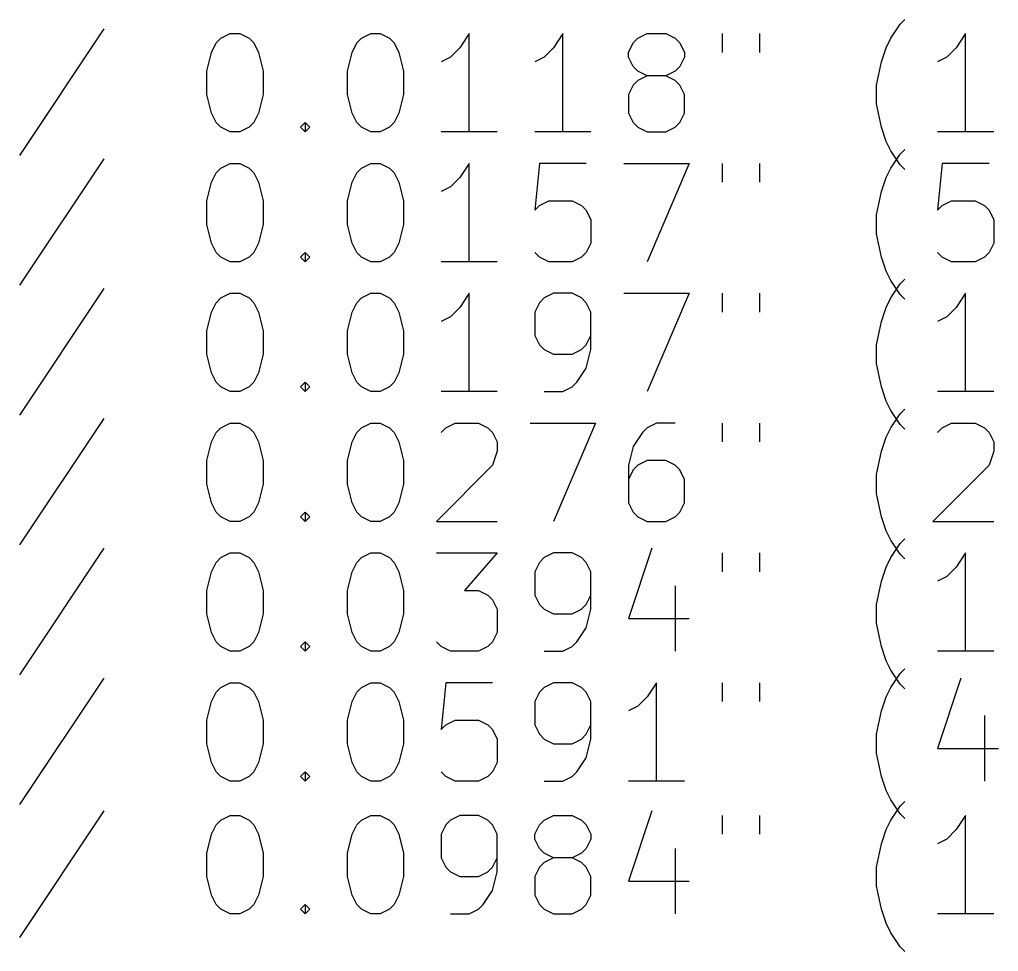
# Model space of a CAD drawing. Extents: x 108 to 189, y -150 to -79.
# Drawn here: x 127.73 to 147.63, y -150 to -131.05 of the extents above; entities that cross this region are included whole.
import ezdxf

# ---------------------------------------------------------------- set-up
doc = ezdxf.new("R2010")
doc.units = 0
doc.layers.add('BLACK', color=7, linetype='CONTINUOUS')

msp = doc.modelspace()

# ---------------------------------------------------------------- linework, layer by layer
at = {"layer": 'BLACK', "linetype": 'CONTINUOUS'}
for p, q in [((145.439914, -131.435076), (145.63039, -131.149361)), ((145.63039, -131.149361), (145.725629, -131.054123)), ((129.439912, -131.2446), (127.725627, -133.816028)), ((131.820865, -131.435076), (132.011341, -131.339838)), ((132.011341, -131.339838), (132.201818, -131.339838)), ((132.201818, -131.339838), (132.392294, -131.435076)), ((134.678008, -131.435076), (134.868484, -131.339838)), ((134.868484, -131.339838), (135.058961, -131.339838)), ((135.058961, -131.339838), (135.249437, -131.435076)), ((136.868484, -131.339838), (136.678008, -131.625552)), ((136.868484, -133.339838), (136.868484, -131.339838)), ((138.773246, -131.339838), (138.58277, -131.625552)), ((138.773246, -133.339838), (138.773246, -131.339838)), ((140.297056, -131.435076), (140.487532, -131.339838)), ((140.487532, -131.339838), (140.868485, -131.339838)), ((140.868485, -131.339838), (141.058961, -131.435076)), ((142.011342, -131.339838), (142.011342, -131.72079)), ((142.773247, -131.339838), (142.773247, -131.72079)), ((146.963723, -131.339838), (146.773247, -131.625552)), ((146.963723, -133.339838), (146.963723, -131.339838)), ((131.630389, -131.72079), (131.725627, -131.530314)), ((131.725627, -131.530314), (131.820865, -131.435076)), ((132.392294, -131.435076), (132.487532, -131.530314)), ((132.487532, -131.530314), (132.58277, -131.72079)), ((134.487532, -131.72079), (134.58277, -131.530314)), ((134.58277, -131.530314), (134.678008, -131.435076)), ((135.249437, -131.435076), (135.344675, -131.530314)), ((135.344675, -131.530314), (135.439913, -131.72079)), ((140.10658, -131.72079), (140.201818, -131.530314)), ((140.201818, -131.530314), (140.297056, -131.435076)), ((141.058961, -131.435076), (141.154199, -131.530314)), ((141.154199, -131.530314), (141.249437, -131.72079)), ((145.344676, -131.625552), (145.439914, -131.435076)), ((131.535151, -132.101742), (131.630389, -131.72079)), ((132.58277, -131.72079), (132.678008, -132.101742)), ((134.392294, -132.101742), (134.487532, -131.72079)), ((135.439913, -131.72079), (135.535151, -132.101742)), ((136.678008, -131.625552), (136.487532, -131.816028)), ((138.58277, -131.625552), (138.392294, -131.816028)), ((140.10658, -131.816028), (140.10658, -131.72079)), ((141.249437, -131.72079), (141.249437, -131.816028)), ((145.249438, -131.911266), (145.344676, -131.625552)), ((146.773247, -131.625552), (146.582771, -131.816028)), ((136.487532, -131.816028), (136.297056, -131.911266)), ((138.392294, -131.816028), (138.201818, -131.911266)), ((140.201818, -132.006504), (140.10658, -131.816028)), ((141.249437, -131.816028), (141.154199, -132.006504)), ((145.1542, -132.387457), (145.249438, -131.911266)), ((146.582771, -131.816028), (146.392295, -131.911266)), ((131.535151, -132.577933), (131.535151, -132.101742)), ((132.678008, -132.101742), (132.678008, -132.577933)), ((134.392294, -132.577933), (134.392294, -132.101742)), ((135.535151, -132.101742), (135.535151, -132.577933)), ((140.297056, -132.101742), (140.201818, -132.006504)), ((140.487532, -132.19698), (140.297056, -132.101742)), ((141.058961, -132.101742), (140.868485, -132.19698)), ((141.154199, -132.006504), (141.058961, -132.101742)), ((140.297056, -132.292219), (140.201818, -132.387457)), ((140.487532, -132.19698), (140.297056, -132.292219)), ((140.868485, -132.19698), (140.487532, -132.19698)), ((141.058961, -132.292219), (140.868485, -132.19698)), ((141.154199, -132.387457), (141.058961, -132.292219)), ((140.201818, -132.387457), (140.10658, -132.577933)), ((141.249437, -132.577933), (141.154199, -132.387457)), ((145.1542, -132.768409), (145.1542, -132.387457)), ((131.630389, -132.958885), (131.535151, -132.577933)), ((132.678008, -132.577933), (132.58277, -132.958885)), ((134.487532, -132.958885), (134.392294, -132.577933)), ((135.535151, -132.577933), (135.439913, -132.958885)), ((140.10658, -132.577933), (140.10658, -132.958885)), ((141.249437, -132.958885), (141.249437, -132.577933)), ((131.725627, -133.149361), (131.630389, -132.958885)), ((132.58277, -132.958885), (132.487532, -133.149361)), ((134.58277, -133.149361), (134.487532, -132.958885)), ((135.439913, -132.958885), (135.344675, -133.149361)), ((140.10658, -132.958885), (140.201818, -133.149361)), ((141.154199, -133.149361), (141.249437, -132.958885)), ((145.249438, -133.2446), (145.1542, -132.768409)), ((131.820865, -133.2446), (131.725627, -133.149361)), ((132.487532, -133.149361), (132.392294, -133.2446)), ((133.439913, -133.2446), (133.535151, -133.149361)), ((133.535151, -133.149361), (133.630389, -133.2446)), ((133.535151, -133.149361), (133.535151, -133.339838)), ((134.678008, -133.2446), (134.58277, -133.149361)), ((135.344675, -133.149361), (135.249437, -133.2446)), ((140.201818, -133.149361), (140.297056, -133.2446)), ((141.058961, -133.2446), (141.154199, -133.149361)), ((132.011341, -133.339838), (131.820865, -133.2446)), ((132.201818, -133.339838), (132.011341, -133.339838)), ((132.392294, -133.2446), (132.201818, -133.339838)), ((133.535151, -133.339838), (133.439913, -133.2446)), ((133.630389, -133.2446), (133.535151, -133.339838)), ((134.868484, -133.339838), (134.678008, -133.2446)), ((135.058961, -133.339838), (134.868484, -133.339838)), ((135.249437, -133.2446), (135.058961, -133.339838)), ((137.439913, -133.339838), (136.297056, -133.339838)), ((139.344675, -133.339838), (138.201818, -133.339838)), ((140.297056, -133.2446), (140.487532, -133.339838)), ((140.487532, -133.339838), (140.868485, -133.339838)), ((140.868485, -133.339838), (141.058961, -133.2446)), ((145.344676, -133.530314), (145.249438, -133.2446)), ((147.535152, -133.339838), (146.392295, -133.339838)), ((145.439914, -133.72079), (145.344676, -133.530314)), ((145.63039, -134.006504), (145.439914, -133.72079)), ((145.63039, -133.789361), (145.725629, -133.694123)), ((129.439912, -133.8846), (127.725627, -136.456028)), ((145.439914, -134.075076), (145.63039, -133.789361)), ((131.725627, -134.170314), (131.820865, -134.075076)), ((131.820865, -134.075076), (132.011341, -133.979838)), ((132.011341, -133.979838), (132.201818, -133.979838)), ((132.201818, -133.979838), (132.392294, -134.075076)), ((132.392294, -134.075076), (132.487532, -134.170314)), ((134.58277, -134.170314), (134.678008, -134.075076)), ((134.678008, -134.075076), (134.868484, -133.979838)), ((134.868484, -133.979838), (135.058961, -133.979838)), ((135.058961, -133.979838), (135.249437, -134.075076)), ((135.249437, -134.075076), (135.344675, -134.170314)), ((136.868484, -133.979838), (136.678008, -134.265552)), ((136.868484, -135.979838), (136.868484, -133.979838)), ((138.297056, -133.979838), (138.201818, -134.932219)), ((139.249437, -133.979838), (138.297056, -133.979838)), ((140.011342, -133.979838), (141.344675, -133.979838)), ((141.344675, -133.979838), (140.487532, -135.979838)), ((142.011342, -133.979838), (142.011342, -134.36079)), ((142.773247, -133.979838), (142.773247, -134.36079)), ((145.344676, -134.265552), (145.439914, -134.075076)), ((145.725629, -134.101742), (145.63039, -134.006504)), ((146.487533, -133.979838), (146.392295, -134.932219)), ((147.439914, -133.979838), (146.487533, -133.979838)), ((131.630389, -134.36079), (131.725627, -134.170314)), ((132.487532, -134.170314), (132.58277, -134.36079)), ((134.487532, -134.36079), (134.58277, -134.170314)), ((135.344675, -134.170314), (135.439913, -134.36079)), ((136.678008, -134.265552), (136.487532, -134.456028)), ((145.249438, -134.551266), (145.344676, -134.265552)), ((131.535151, -134.741742), (131.630389, -134.36079)), ((132.58277, -134.36079), (132.678008, -134.741742)), ((134.392294, -134.741742), (134.487532, -134.36079)), ((135.439913, -134.36079), (135.535151, -134.741742)), ((136.487532, -134.456028), (136.297056, -134.551266)), ((145.1542, -135.027457), (145.249438, -134.551266)), ((131.535151, -135.217933), (131.535151, -134.741742)), ((132.678008, -134.741742), (132.678008, -135.217933)), ((134.392294, -135.217933), (134.392294, -134.741742)), ((135.535151, -134.741742), (135.535151, -135.217933)), ((138.297056, -134.83698), (138.487532, -134.741742)), ((138.487532, -134.741742), (138.963723, -134.741742)), ((138.963723, -134.741742), (139.154199, -134.83698)), ((146.487533, -134.83698), (146.678009, -134.741742)), ((146.678009, -134.741742), (147.1542, -134.741742)), ((147.1542, -134.741742), (147.344676, -134.83698)), ((138.201818, -134.932219), (138.297056, -134.83698)), ((139.154199, -134.83698), (139.249437, -134.932219)), ((139.249437, -134.932219), (139.344675, -135.122695)), ((146.392295, -134.932219), (146.487533, -134.83698)), ((147.344676, -134.83698), (147.439914, -134.932219)), ((147.439914, -134.932219), (147.535152, -135.122695)), ((139.344675, -135.122695), (139.344675, -135.598885)), ((145.1542, -135.408409), (145.1542, -135.027457)), ((147.535152, -135.122695), (147.535152, -135.598885)), ((131.630389, -135.598885), (131.535151, -135.217933)), ((132.678008, -135.217933), (132.58277, -135.598885)), ((134.487532, -135.598885), (134.392294, -135.217933)), ((135.535151, -135.217933), (135.439913, -135.598885)), ((145.249438, -135.8846), (145.1542, -135.408409)), ((131.725627, -135.789361), (131.630389, -135.598885)), ((132.58277, -135.598885), (132.487532, -135.789361)), ((134.58277, -135.789361), (134.487532, -135.598885)), ((135.439913, -135.598885), (135.344675, -135.789361)), ((139.344675, -135.598885), (139.249437, -135.789361)), ((147.535152, -135.598885), (147.439914, -135.789361)), ((131.820865, -135.8846), (131.725627, -135.789361)), ((132.011341, -135.979838), (131.820865, -135.8846)), ((132.392294, -135.8846), (132.201818, -135.979838)), ((132.487532, -135.789361), (132.392294, -135.8846)), ((133.439913, -135.8846), (133.535151, -135.789361)), ((133.535151, -135.979838), (133.439913, -135.8846)), ((133.535151, -135.789361), (133.630389, -135.8846)), ((133.535151, -135.789361), (133.535151, -135.979838)), ((133.630389, -135.8846), (133.535151, -135.979838)), ((134.678008, -135.8846), (134.58277, -135.789361)), ((134.868484, -135.979838), (134.678008, -135.8846)), ((135.249437, -135.8846), (135.058961, -135.979838)), ((135.344675, -135.789361), (135.249437, -135.8846)), ((138.297056, -135.8846), (138.201818, -135.789361)), ((138.487532, -135.979838), (138.297056, -135.8846)), ((139.154199, -135.8846), (138.963723, -135.979838)), ((139.249437, -135.789361), (139.154199, -135.8846)), ((145.344676, -136.170314), (145.249438, -135.8846)), ((146.487533, -135.8846), (146.392295, -135.789361)), ((146.678009, -135.979838), (146.487533, -135.8846)), ((147.344676, -135.8846), (147.1542, -135.979838)), ((147.439914, -135.789361), (147.344676, -135.8846)), ((132.201818, -135.979838), (132.011341, -135.979838)), ((135.058961, -135.979838), (134.868484, -135.979838)), ((137.439913, -135.979838), (136.297056, -135.979838)), ((138.963723, -135.979838), (138.487532, -135.979838)), ((147.1542, -135.979838), (146.678009, -135.979838)), ((145.439914, -136.36079), (145.344676, -136.170314)), ((145.63039, -136.429361), (145.725629, -136.334123)), ((129.439912, -136.5246), (127.725627, -139.096028)), ((145.63039, -136.646504), (145.439914, -136.36079)), ((145.439914, -136.715076), (145.63039, -136.429361)), ((131.725627, -136.810314), (131.820865, -136.715076)), ((131.820865, -136.715076), (132.011341, -136.619838)), ((132.011341, -136.619838), (132.201818, -136.619838)), ((132.201818, -136.619838), (132.392294, -136.715076)), ((132.392294, -136.715076), (132.487532, -136.810314)), ((134.58277, -136.810314), (134.678008, -136.715076)), ((134.678008, -136.715076), (134.868484, -136.619838)), ((134.868484, -136.619838), (135.058961, -136.619838)), ((135.058961, -136.619838), (135.249437, -136.715076)), ((135.249437, -136.715076), (135.344675, -136.810314)), ((136.868484, -136.619838), (136.678008, -136.905552)), ((136.868484, -138.619838), (136.868484, -136.619838)), ((138.392294, -136.715076), (138.297056, -136.810314)), ((138.58277, -136.619838), (138.392294, -136.715076)), ((138.963723, -136.619838), (138.58277, -136.619838)), ((139.154199, -136.715076), (138.963723, -136.619838)), ((139.249437, -136.810314), (139.154199, -136.715076)), ((140.011342, -136.619838), (141.344675, -136.619838)), ((141.344675, -136.619838), (140.487532, -138.619838)), ((142.011342, -136.619838), (142.011342, -137.00079)), ((142.773247, -136.619838), (142.773247, -137.00079)), ((145.344676, -136.905552), (145.439914, -136.715076)), ((145.725629, -136.741742), (145.63039, -136.646504)), ((146.963723, -136.619838), (146.773247, -136.905552)), ((146.963723, -138.619838), (146.963723, -136.619838)), ((131.630389, -137.00079), (131.725627, -136.810314)), ((132.487532, -136.810314), (132.58277, -137.00079)), ((134.487532, -137.00079), (134.58277, -136.810314)), ((135.344675, -136.810314), (135.439913, -137.00079)), ((136.678008, -136.905552), (136.487532, -137.096028)), ((138.297056, -136.810314), (138.201818, -137.00079)), ((139.344675, -137.00079), (139.249437, -136.810314)), ((145.249438, -137.191266), (145.344676, -136.905552)), ((146.773247, -136.905552), (146.582771, -137.096028)), ((131.535151, -137.381742), (131.630389, -137.00079)), ((132.58277, -137.00079), (132.678008, -137.381742)), ((134.392294, -137.381742), (134.487532, -137.00079)), ((135.439913, -137.00079), (135.535151, -137.381742)), ((136.487532, -137.096028), (136.297056, -137.191266)), ((138.201818, -137.00079), (138.201818, -137.47698)), ((139.344675, -137.762695), (139.344675, -137.00079)), ((146.582771, -137.096028), (146.392295, -137.191266)), ((145.1542, -137.667457), (145.249438, -137.191266)), ((131.535151, -137.857933), (131.535151, -137.381742)), ((132.678008, -137.381742), (132.678008, -137.857933)), ((134.392294, -137.857933), (134.392294, -137.381742)), ((135.535151, -137.381742), (135.535151, -137.857933)), ((138.201818, -137.47698), (138.297056, -137.667457)), ((139.249437, -137.667457), (139.344675, -137.47698)), ((138.297056, -137.667457), (138.392294, -137.762695)), ((139.154199, -137.762695), (139.249437, -137.667457)), ((145.1542, -138.048409), (145.1542, -137.667457)), ((131.630389, -138.238885), (131.535151, -137.857933)), ((132.678008, -137.857933), (132.58277, -138.238885)), ((134.487532, -138.238885), (134.392294, -137.857933)), ((135.535151, -137.857933), (135.439913, -138.238885)), ((138.392294, -137.762695), (138.58277, -137.857933)), ((138.58277, -137.857933), (138.963723, -137.857933)), ((138.963723, -137.857933), (139.154199, -137.762695)), ((139.249437, -138.143647), (139.344675, -137.762695)), ((145.249438, -138.5246), (145.1542, -138.048409)), ((131.725627, -138.429361), (131.630389, -138.238885)), ((132.58277, -138.238885), (132.487532, -138.429361)), ((134.58277, -138.429361), (134.487532, -138.238885)), ((135.439913, -138.238885), (135.344675, -138.429361)), ((139.058961, -138.429361), (139.249437, -138.143647)), ((131.820865, -138.5246), (131.725627, -138.429361)), ((132.011341, -138.619838), (131.820865, -138.5246)), ((132.392294, -138.5246), (132.201818, -138.619838)), ((132.487532, -138.429361), (132.392294, -138.5246)), ((133.439913, -138.5246), (133.535151, -138.429361)), ((133.535151, -138.619838), (133.439913, -138.5246)), ((133.535151, -138.429361), (133.630389, -138.5246)), ((133.535151, -138.429361), (133.535151, -138.619838)), ((133.630389, -138.5246), (133.535151, -138.619838)), ((134.678008, -138.5246), (134.58277, -138.429361)), ((134.868484, -138.619838), (134.678008, -138.5246)), ((135.249437, -138.5246), (135.058961, -138.619838)), ((135.344675, -138.429361), (135.249437, -138.5246)), ((138.773246, -138.619838), (138.963723, -138.5246)), ((138.963723, -138.5246), (139.058961, -138.429361)), ((145.344676, -138.810314), (145.249438, -138.5246)), ((132.201818, -138.619838), (132.011341, -138.619838)), ((135.058961, -138.619838), (134.868484, -138.619838)), ((137.439913, -138.619838), (136.297056, -138.619838)), ((138.392294, -138.619838), (138.773246, -138.619838)), ((147.535152, -138.619838), (146.392295, -138.619838)), ((145.439914, -139.00079), (145.344676, -138.810314)), ((145.63039, -139.286504), (145.439914, -139.00079)), ((145.439914, -139.355076), (145.63039, -139.069361)), ((145.63039, -139.069361), (145.725629, -138.974123)), ((129.439912, -139.1646), (127.725627, -141.736028)), ((131.820865, -139.355076), (132.011341, -139.259838)), ((132.011341, -139.259838), (132.201818, -139.259838)), ((132.201818, -139.259838), (132.392294, -139.355076)), ((134.678008, -139.355076), (134.868484, -139.259838)), ((134.868484, -139.259838), (135.058961, -139.259838)), ((135.058961, -139.259838), (135.249437, -139.355076)), ((136.392294, -139.355076), (136.58277, -139.259838)), ((136.58277, -139.259838), (137.058961, -139.259838)), ((137.058961, -139.259838), (137.249437, -139.355076)), ((138.10658, -139.259838), (139.439913, -139.259838)), ((139.439913, -139.259838), (138.58277, -141.259838)), ((140.678008, -139.259838), (140.487532, -139.355076)), ((141.058961, -139.259838), (140.678008, -139.259838)), ((142.011342, -139.259838), (142.011342, -139.64079)), ((142.773247, -139.259838), (142.773247, -139.64079)), ((145.725629, -139.381742), (145.63039, -139.286504)), ((146.487533, -139.355076), (146.678009, -139.259838)), ((146.678009, -139.259838), (147.1542, -139.259838)), ((147.1542, -139.259838), (147.344676, -139.355076)), ((131.630389, -139.64079), (131.725627, -139.450314)), ((131.725627, -139.450314), (131.820865, -139.355076)), ((132.392294, -139.355076), (132.487532, -139.450314)), ((132.487532, -139.450314), (132.58277, -139.64079)), ((134.487532, -139.64079), (134.58277, -139.450314)), ((134.58277, -139.450314), (134.678008, -139.355076)), ((135.249437, -139.355076), (135.344675, -139.450314)), ((135.344675, -139.450314), (135.439913, -139.64079)), ((136.297056, -139.450314), (136.392294, -139.355076)), ((137.249437, -139.355076), (137.344675, -139.450314)), ((137.344675, -139.450314), (137.439913, -139.64079)), ((140.392294, -139.450314), (140.201818, -139.736028)), ((140.487532, -139.355076), (140.392294, -139.450314)), ((145.344676, -139.545552), (145.439914, -139.355076)), ((146.392295, -139.450314), (146.487533, -139.355076)), ((147.344676, -139.355076), (147.439914, -139.450314)), ((147.439914, -139.450314), (147.535152, -139.64079)), ((131.535151, -140.021742), (131.630389, -139.64079)), ((132.58277, -139.64079), (132.678008, -140.021742)), ((134.392294, -140.021742), (134.487532, -139.64079)), ((135.439913, -139.64079), (135.535151, -140.021742)), ((137.439913, -139.64079), (137.439913, -139.831266)), ((145.249438, -139.831266), (145.344676, -139.545552)), ((147.535152, -139.64079), (147.535152, -139.831266)), ((137.439913, -139.831266), (137.344675, -140.11698)), ((140.201818, -139.736028), (140.10658, -140.11698)), ((145.1542, -140.307457), (145.249438, -139.831266)), ((147.535152, -139.831266), (147.439914, -140.11698)), ((131.535151, -140.497933), (131.535151, -140.021742)), ((132.678008, -140.021742), (132.678008, -140.497933)), ((134.392294, -140.497933), (134.392294, -140.021742)), ((135.535151, -140.021742), (135.535151, -140.497933)), ((137.344675, -140.11698), (136.201818, -141.259838)), ((140.10658, -140.11698), (140.10658, -140.878885)), ((140.297056, -140.11698), (140.201818, -140.212219)), ((140.487532, -140.021742), (140.297056, -140.11698)), ((140.868485, -140.021742), (140.487532, -140.021742)), ((141.058961, -140.11698), (140.868485, -140.021742)), ((141.154199, -140.212219), (141.058961, -140.11698)), ((147.439914, -140.11698), (146.297057, -141.259838)), ((140.201818, -140.212219), (140.10658, -140.402695)), ((141.249437, -140.402695), (141.154199, -140.212219)), ((145.1542, -140.688409), (145.1542, -140.307457)), ((131.630389, -140.878885), (131.535151, -140.497933)), ((132.678008, -140.497933), (132.58277, -140.878885)), ((134.487532, -140.878885), (134.392294, -140.497933)), ((135.535151, -140.497933), (135.439913, -140.878885)), ((141.249437, -140.878885), (141.249437, -140.402695)), ((145.249438, -141.1646), (145.1542, -140.688409)), ((131.725627, -141.069361), (131.630389, -140.878885)), ((132.58277, -140.878885), (132.487532, -141.069361)), ((134.58277, -141.069361), (134.487532, -140.878885)), ((135.439913, -140.878885), (135.344675, -141.069361)), ((140.10658, -140.878885), (140.201818, -141.069361)), ((141.154199, -141.069361), (141.249437, -140.878885)), ((131.820865, -141.1646), (131.725627, -141.069361)), ((132.487532, -141.069361), (132.392294, -141.1646)), ((133.439913, -141.1646), (133.535151, -141.069361)), ((133.535151, -141.069361), (133.630389, -141.1646)), ((133.535151, -141.069361), (133.535151, -141.259838)), ((134.678008, -141.1646), (134.58277, -141.069361)), ((135.344675, -141.069361), (135.249437, -141.1646)), ((140.201818, -141.069361), (140.297056, -141.1646)), ((141.058961, -141.1646), (141.154199, -141.069361)), ((132.011341, -141.259838), (131.820865, -141.1646)), ((132.201818, -141.259838), (132.011341, -141.259838)), ((132.392294, -141.1646), (132.201818, -141.259838)), ((133.535151, -141.259838), (133.439913, -141.1646)), ((133.630389, -141.1646), (133.535151, -141.259838)), ((134.868484, -141.259838), (134.678008, -141.1646)), ((135.058961, -141.259838), (134.868484, -141.259838)), ((135.249437, -141.1646), (135.058961, -141.259838)), ((136.201818, -141.259838), (137.439913, -141.259838)), ((140.297056, -141.1646), (140.487532, -141.259838)), ((140.487532, -141.259838), (140.868485, -141.259838)), ((140.868485, -141.259838), (141.058961, -141.1646)), ((145.344676, -141.450314), (145.249438, -141.1646)), ((146.297057, -141.259838), (147.535152, -141.259838)), ((145.439914, -141.64079), (145.344676, -141.450314)), ((145.63039, -141.926504), (145.439914, -141.64079)), ((145.439914, -141.995076), (145.63039, -141.709361)), ((145.63039, -141.709361), (145.725629, -141.614123)), ((129.439912, -141.8046), (127.725627, -144.376028)), ((131.820865, -141.995076), (132.011341, -141.899838)), ((132.011341, -141.899838), (132.201818, -141.899838)), ((132.201818, -141.899838), (132.392294, -141.995076)), ((134.678008, -141.995076), (134.868484, -141.899838)), ((134.868484, -141.899838), (135.058961, -141.899838)), ((135.058961, -141.899838), (135.249437, -141.995076)), ((136.201818, -141.899838), (137.439913, -141.899838)), ((137.439913, -141.899838), (136.773246, -142.661742)), ((138.58277, -141.899838), (138.392294, -141.995076)), ((138.963723, -141.899838), (138.58277, -141.899838)), ((139.154199, -141.995076), (138.963723, -141.899838)), ((140.58277, -141.8046), (140.10658, -143.233171)), ((142.011342, -141.899838), (142.011342, -142.28079)), ((142.773247, -141.899838), (142.773247, -142.28079)), ((146.963723, -141.899838), (146.773247, -142.185552)), ((146.963723, -143.899838), (146.963723, -141.899838)), ((131.630389, -142.28079), (131.725627, -142.090314)), ((131.725627, -142.090314), (131.820865, -141.995076)), ((132.392294, -141.995076), (132.487532, -142.090314)), ((132.487532, -142.090314), (132.58277, -142.28079)), ((134.487532, -142.28079), (134.58277, -142.090314)), ((134.58277, -142.090314), (134.678008, -141.995076)), ((135.249437, -141.995076), (135.344675, -142.090314)), ((135.344675, -142.090314), (135.439913, -142.28079)), ((138.297056, -142.090314), (138.201818, -142.28079)), ((138.392294, -141.995076), (138.297056, -142.090314)), ((139.249437, -142.090314), (139.154199, -141.995076)), ((139.344675, -142.28079), (139.249437, -142.090314)), ((145.344676, -142.185552), (145.439914, -141.995076)), ((145.725629, -142.021742), (145.63039, -141.926504)), ((131.535151, -142.661742), (131.630389, -142.28079)), ((132.58277, -142.28079), (132.678008, -142.661742)), ((134.392294, -142.661742), (134.487532, -142.28079)), ((135.439913, -142.28079), (135.535151, -142.661742)), ((138.201818, -142.28079), (138.201818, -142.75698)), ((139.344675, -143.042695), (139.344675, -142.28079)), ((145.249438, -142.471266), (145.344676, -142.185552)), ((146.773247, -142.185552), (146.582771, -142.376028)), ((145.1542, -142.947457), (145.249438, -142.471266)), ((146.582771, -142.376028), (146.392295, -142.471266)), ((131.535151, -143.137933), (131.535151, -142.661742)), ((132.678008, -142.661742), (132.678008, -143.137933)), ((134.392294, -143.137933), (134.392294, -142.661742)), ((135.535151, -142.661742), (135.535151, -143.137933)), ((136.773246, -142.661742), (137.058961, -142.661742)), ((137.058961, -142.661742), (137.249437, -142.75698)), ((141.058961, -142.566504), (141.058961, -143.899838)), ((137.249437, -142.75698), (137.344675, -142.852219)), ((137.344675, -142.852219), (137.439913, -143.042695)), ((138.201818, -142.75698), (138.297056, -142.947457)), ((139.249437, -142.947457), (139.344675, -142.75698)), ((137.439913, -143.042695), (137.439913, -143.518885)), ((138.297056, -142.947457), (138.392294, -143.042695)), ((138.392294, -143.042695), (138.58277, -143.137933)), ((138.963723, -143.137933), (139.154199, -143.042695)), ((139.154199, -143.042695), (139.249437, -142.947457)), ((139.249437, -143.423647), (139.344675, -143.042695)), ((145.1542, -143.328409), (145.1542, -142.947457)), ((131.630389, -143.518885), (131.535151, -143.137933)), ((132.678008, -143.137933), (132.58277, -143.518885)), ((134.487532, -143.518885), (134.392294, -143.137933)), ((135.535151, -143.137933), (135.439913, -143.518885)), ((138.58277, -143.137933), (138.963723, -143.137933)), ((140.10658, -143.233171), (141.344675, -143.233171)), ((139.058961, -143.709361), (139.249437, -143.423647)), ((145.249438, -143.8046), (145.1542, -143.328409)), ((131.725627, -143.709361), (131.630389, -143.518885)), ((131.820865, -143.8046), (131.725627, -143.709361)), ((132.487532, -143.709361), (132.392294, -143.8046)), ((132.58277, -143.518885), (132.487532, -143.709361)), ((133.439913, -143.8046), (133.535151, -143.709361)), ((133.535151, -143.709361), (133.630389, -143.8046)), ((133.535151, -143.709361), (133.535151, -143.899838)), ((134.58277, -143.709361), (134.487532, -143.518885)), ((134.678008, -143.8046), (134.58277, -143.709361)), ((135.344675, -143.709361), (135.249437, -143.8046)), ((135.439913, -143.518885), (135.344675, -143.709361)), ((136.297056, -143.8046), (136.201818, -143.709361)), ((137.344675, -143.709361), (137.249437, -143.8046)), ((137.439913, -143.518885), (137.344675, -143.709361)), ((138.963723, -143.8046), (139.058961, -143.709361)), ((132.011341, -143.899838), (131.820865, -143.8046)), ((132.201818, -143.899838), (132.011341, -143.899838)), ((132.392294, -143.8046), (132.201818, -143.899838)), ((133.535151, -143.899838), (133.439913, -143.8046)), ((133.630389, -143.8046), (133.535151, -143.899838)), ((134.868484, -143.899838), (134.678008, -143.8046)), ((135.058961, -143.899838), (134.868484, -143.899838)), ((135.249437, -143.8046), (135.058961, -143.899838)), ((136.487532, -143.899838), (136.297056, -143.8046)), ((137.058961, -143.899838), (136.487532, -143.899838)), ((137.249437, -143.8046), (137.058961, -143.899838)), ((138.392294, -143.899838), (138.773246, -143.899838)), ((138.773246, -143.899838), (138.963723, -143.8046)), ((145.344676, -144.090314), (145.249438, -143.8046)), ((147.535152, -143.899838), (146.392295, -143.899838)), ((145.439914, -144.28079), (145.344676, -144.090314)), ((145.63039, -144.566504), (145.439914, -144.28079)), ((145.63039, -144.349361), (145.725629, -144.254123)), ((129.439912, -144.4446), (127.725627, -147.016028)), ((145.439914, -144.635076), (145.63039, -144.349361)), ((146.868485, -144.4446), (146.392295, -145.873171)), ((131.725627, -144.730314), (131.820865, -144.635076)), ((131.820865, -144.635076), (132.011341, -144.539838)), ((132.011341, -144.539838), (132.201818, -144.539838)), ((132.201818, -144.539838), (132.392294, -144.635076)), ((132.392294, -144.635076), (132.487532, -144.730314)), ((134.58277, -144.730314), (134.678008, -144.635076)), ((134.678008, -144.635076), (134.868484, -144.539838)), ((134.868484, -144.539838), (135.058961, -144.539838)), ((135.058961, -144.539838), (135.249437, -144.635076)), ((135.249437, -144.635076), (135.344675, -144.730314)), ((136.392294, -144.539838), (136.297056, -145.492219)), ((137.344675, -144.539838), (136.392294, -144.539838)), ((138.392294, -144.635076), (138.297056, -144.730314)), ((138.58277, -144.539838), (138.392294, -144.635076)), ((138.963723, -144.539838), (138.58277, -144.539838)), ((139.154199, -144.635076), (138.963723, -144.539838)), ((139.249437, -144.730314), (139.154199, -144.635076)), ((140.678008, -144.539838), (140.487532, -144.825552)), ((140.678008, -146.539838), (140.678008, -144.539838)), ((142.011342, -144.539838), (142.011342, -144.92079)), ((142.773247, -144.539838), (142.773247, -144.92079)), ((145.344676, -144.825552), (145.439914, -144.635076)), ((145.725629, -144.661742), (145.63039, -144.566504)), ((131.630389, -144.92079), (131.725627, -144.730314)), ((132.487532, -144.730314), (132.58277, -144.92079)), ((134.487532, -144.92079), (134.58277, -144.730314)), ((135.344675, -144.730314), (135.439913, -144.92079)), ((138.297056, -144.730314), (138.201818, -144.92079)), ((139.344675, -144.92079), (139.249437, -144.730314)), ((140.487532, -144.825552), (140.297056, -145.016028)), ((145.249438, -145.111266), (145.344676, -144.825552)), ((131.535151, -145.301742), (131.630389, -144.92079)), ((132.58277, -144.92079), (132.678008, -145.301742)), ((134.392294, -145.301742), (134.487532, -144.92079)), ((135.439913, -144.92079), (135.535151, -145.301742)), ((138.201818, -144.92079), (138.201818, -145.39698)), ((139.344675, -145.682695), (139.344675, -144.92079)), ((140.297056, -145.016028), (140.10658, -145.111266)), ((131.535151, -145.777933), (131.535151, -145.301742)), ((132.678008, -145.301742), (132.678008, -145.777933)), ((134.392294, -145.777933), (134.392294, -145.301742)), ((135.535151, -145.301742), (135.535151, -145.777933)), ((136.392294, -145.39698), (136.58277, -145.301742)), ((136.58277, -145.301742), (137.058961, -145.301742)), ((137.058961, -145.301742), (137.249437, -145.39698)), ((145.1542, -145.587457), (145.249438, -145.111266)), ((147.344676, -145.206504), (147.344676, -146.539838)), ((136.297056, -145.492219), (136.392294, -145.39698)), ((137.249437, -145.39698), (137.344675, -145.492219)), ((137.344675, -145.492219), (137.439913, -145.682695)), ((138.201818, -145.39698), (138.297056, -145.587457)), ((139.249437, -145.587457), (139.344675, -145.39698)), ((137.439913, -145.682695), (137.439913, -146.158885)), ((138.297056, -145.587457), (138.392294, -145.682695)), ((138.392294, -145.682695), (138.58277, -145.777933)), ((138.963723, -145.777933), (139.154199, -145.682695)), ((139.154199, -145.682695), (139.249437, -145.587457)), ((139.249437, -146.063647), (139.344675, -145.682695)), ((145.1542, -145.968409), (145.1542, -145.587457)), ((131.630389, -146.158885), (131.535151, -145.777933)), ((132.678008, -145.777933), (132.58277, -146.158885)), ((134.487532, -146.158885), (134.392294, -145.777933)), ((135.535151, -145.777933), (135.439913, -146.158885)), ((138.58277, -145.777933), (138.963723, -145.777933)), ((146.392295, -145.873171), (147.63039, -145.873171)), ((139.058961, -146.349361), (139.249437, -146.063647)), ((145.249438, -146.4446), (145.1542, -145.968409)), ((131.725627, -146.349361), (131.630389, -146.158885)), ((132.58277, -146.158885), (132.487532, -146.349361)), ((134.58277, -146.349361), (134.487532, -146.158885)), ((135.439913, -146.158885), (135.344675, -146.349361)), ((137.439913, -146.158885), (137.344675, -146.349361)), ((131.820865, -146.4446), (131.725627, -146.349361)), ((132.011341, -146.539838), (131.820865, -146.4446)), ((132.392294, -146.4446), (132.201818, -146.539838)), ((132.487532, -146.349361), (132.392294, -146.4446)), ((133.439913, -146.4446), (133.535151, -146.349361)), ((133.535151, -146.539838), (133.439913, -146.4446)), ((133.535151, -146.349361), (133.630389, -146.4446)), ((133.535151, -146.349361), (133.535151, -146.539838)), ((133.630389, -146.4446), (133.535151, -146.539838)), ((134.678008, -146.4446), (134.58277, -146.349361)), ((134.868484, -146.539838), (134.678008, -146.4446)), ((135.249437, -146.4446), (135.058961, -146.539838)), ((135.344675, -146.349361), (135.249437, -146.4446)), ((136.392294, -146.4446), (136.297056, -146.349361)), ((136.58277, -146.539838), (136.392294, -146.4446)), ((137.249437, -146.4446), (137.058961, -146.539838)), ((137.344675, -146.349361), (137.249437, -146.4446)), ((138.773246, -146.539838), (138.963723, -146.4446)), ((138.963723, -146.4446), (139.058961, -146.349361)), ((145.344676, -146.730314), (145.249438, -146.4446)), ((132.201818, -146.539838), (132.011341, -146.539838)), ((135.058961, -146.539838), (134.868484, -146.539838)), ((137.058961, -146.539838), (136.58277, -146.539838)), ((138.392294, -146.539838), (138.773246, -146.539838)), ((141.249437, -146.539838), (140.10658, -146.539838)), ((145.439914, -146.92079), (145.344676, -146.730314)), ((145.63039, -147.206504), (145.439914, -146.92079)), ((145.439914, -147.335076), (145.63039, -147.049361)), ((145.63039, -147.049361), (145.725629, -146.954123)), ((129.439912, -147.1446), (127.725627, -149.716028)), ((131.820865, -147.335076), (132.011341, -147.239838)), ((132.011341, -147.239838), (132.201818, -147.239838)), ((132.201818, -147.239838), (132.392294, -147.335076)), ((134.678008, -147.335076), (134.868484, -147.239838)), ((134.868484, -147.239838), (135.058961, -147.239838)), ((135.058961, -147.239838), (135.249437, -147.335076)), ((136.678008, -147.239838), (136.487532, -147.335076)), ((137.058961, -147.239838), (136.678008, -147.239838)), ((137.249437, -147.335076), (137.058961, -147.239838)), ((138.392294, -147.335076), (138.58277, -147.239838)), ((138.58277, -147.239838), (138.963723, -147.239838)), ((138.963723, -147.239838), (139.154199, -147.335076)), ((140.58277, -147.1446), (140.10658, -148.573171)), ((142.011342, -147.239838), (142.011342, -147.62079)), ((142.773247, -147.239838), (142.773247, -147.62079)), ((145.725629, -147.301742), (145.63039, -147.206504)), ((146.963723, -147.239838), (146.773247, -147.525552)), ((146.963723, -149.239838), (146.963723, -147.239838)), ((131.630389, -147.62079), (131.725627, -147.430314)), ((131.725627, -147.430314), (131.820865, -147.335076)), ((132.392294, -147.335076), (132.487532, -147.430314)), ((132.487532, -147.430314), (132.58277, -147.62079)), ((134.487532, -147.62079), (134.58277, -147.430314)), ((134.58277, -147.430314), (134.678008, -147.335076)), ((135.249437, -147.335076), (135.344675, -147.430314)), ((135.344675, -147.430314), (135.439913, -147.62079)), ((136.392294, -147.430314), (136.297056, -147.62079)), ((136.487532, -147.335076), (136.392294, -147.430314)), ((137.344675, -147.430314), (137.249437, -147.335076)), ((137.439913, -147.62079), (137.344675, -147.430314)), ((138.201818, -147.62079), (138.297056, -147.430314)), ((138.297056, -147.430314), (138.392294, -147.335076)), ((139.154199, -147.335076), (139.249437, -147.430314)), ((139.249437, -147.430314), (139.344675, -147.62079)), ((145.344676, -147.525552), (145.439914, -147.335076)), ((131.535151, -148.001742), (131.630389, -147.62079)), ((132.58277, -147.62079), (132.678008, -148.001742)), ((134.392294, -148.001742), (134.487532, -147.62079)), ((135.439913, -147.62079), (135.535151, -148.001742)), ((136.297056, -147.62079), (136.297056, -148.09698)), ((137.439913, -148.382695), (137.439913, -147.62079)), ((138.201818, -147.716028), (138.201818, -147.62079)), ((139.344675, -147.62079), (139.344675, -147.716028)), ((145.249438, -147.811266), (145.344676, -147.525552)), ((146.773247, -147.525552), (146.582771, -147.716028)), ((138.297056, -147.906504), (138.201818, -147.716028)), ((139.344675, -147.716028), (139.249437, -147.906504)), ((145.1542, -148.287457), (145.249438, -147.811266)), ((146.582771, -147.716028), (146.392295, -147.811266)), ((131.535151, -148.477933), (131.535151, -148.001742)), ((132.678008, -148.001742), (132.678008, -148.477933)), ((134.392294, -148.477933), (134.392294, -148.001742)), ((135.535151, -148.001742), (135.535151, -148.477933)), ((138.392294, -148.001742), (138.297056, -147.906504)), ((138.58277, -148.09698), (138.392294, -148.001742)), ((139.154199, -148.001742), (138.963723, -148.09698)), ((139.249437, -147.906504), (139.154199, -148.001742)), ((141.058961, -147.906504), (141.058961, -149.239838)), ((136.297056, -148.09698), (136.392294, -148.287457)), ((136.392294, -148.287457), (136.487532, -148.382695)), ((137.249437, -148.382695), (137.344675, -148.287457)), ((137.344675, -148.287457), (137.439913, -148.09698)), ((138.297056, -148.287457), (138.201818, -148.477933)), ((138.392294, -148.192219), (138.297056, -148.287457)), ((138.58277, -148.09698), (138.392294, -148.192219)), ((138.963723, -148.09698), (138.58277, -148.09698)), ((139.154199, -148.192219), (138.963723, -148.09698)), ((139.249437, -148.287457), (139.154199, -148.192219)), ((139.344675, -148.477933), (139.249437, -148.287457)), ((145.1542, -148.668409), (145.1542, -148.287457)), ((131.630389, -148.858885), (131.535151, -148.477933)), ((132.678008, -148.477933), (132.58277, -148.858885)), ((134.487532, -148.858885), (134.392294, -148.477933)), ((135.535151, -148.477933), (135.439913, -148.858885)), ((136.487532, -148.382695), (136.678008, -148.477933)), ((136.678008, -148.477933), (137.058961, -148.477933)), ((137.058961, -148.477933), (137.249437, -148.382695)), ((137.344675, -148.763647), (137.439913, -148.382695)), ((138.201818, -148.477933), (138.201818, -148.858885)), ((139.344675, -148.858885), (139.344675, -148.477933)), ((140.10658, -148.573171), (141.344675, -148.573171)), ((145.249438, -149.1446), (145.1542, -148.668409)), ((131.725627, -149.049361), (131.630389, -148.858885)), ((132.58277, -148.858885), (132.487532, -149.049361)), ((134.58277, -149.049361), (134.487532, -148.858885)), ((135.439913, -148.858885), (135.344675, -149.049361)), ((137.154199, -149.049361), (137.344675, -148.763647)), ((138.201818, -148.858885), (138.297056, -149.049361)), ((139.249437, -149.049361), (139.344675, -148.858885)), ((131.820865, -149.1446), (131.725627, -149.049361)), ((132.487532, -149.049361), (132.392294, -149.1446)), ((133.439913, -149.1446), (133.535151, -149.049361)), ((133.535151, -149.049361), (133.630389, -149.1446)), ((133.535151, -149.049361), (133.535151, -149.239838)), ((134.678008, -149.1446), (134.58277, -149.049361)), ((135.344675, -149.049361), (135.249437, -149.1446)), ((137.058961, -149.1446), (137.154199, -149.049361)), ((138.297056, -149.049361), (138.392294, -149.1446)), ((139.154199, -149.1446), (139.249437, -149.049361)), ((132.011341, -149.239838), (131.820865, -149.1446)), ((132.201818, -149.239838), (132.011341, -149.239838)), ((132.392294, -149.1446), (132.201818, -149.239838)), ((133.535151, -149.239838), (133.439913, -149.1446)), ((133.630389, -149.1446), (133.535151, -149.239838)), ((134.868484, -149.239838), (134.678008, -149.1446)), ((135.058961, -149.239838), (134.868484, -149.239838)), ((135.249437, -149.1446), (135.058961, -149.239838)), ((136.487532, -149.239838), (136.868484, -149.239838)), ((136.868484, -149.239838), (137.058961, -149.1446)), ((138.392294, -149.1446), (138.58277, -149.239838)), ((138.58277, -149.239838), (138.963723, -149.239838)), ((138.963723, -149.239838), (139.154199, -149.1446)), ((145.344676, -149.430314), (145.249438, -149.1446)), ((147.535152, -149.239838), (146.392295, -149.239838)), ((145.439914, -149.62079), (145.344676, -149.430314)), ((145.63039, -149.906504), (145.439914, -149.62079)), ((145.725629, -150.001742), (145.63039, -149.906504))]:
    msp.add_line(p, q, dxfattribs=at)

doc.saveas('drawing.dxf')
